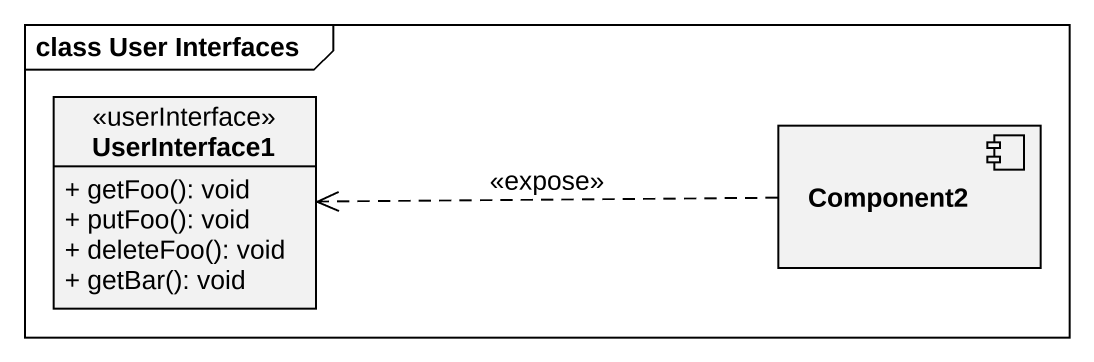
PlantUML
@startuml
mainframe class User Interfaces
allowmixing
hide circle
hide empty members
skinparam classAttributeIconSize 0
class UserInterface1 <<userInterface>> {
  + getFoo(): void
  + putFoo(): void
  + deleteFoo(): void
  + getBar(): void
}
component Component2
Component2 .left.> UserInterface1 : <<expose>>
@enduml
